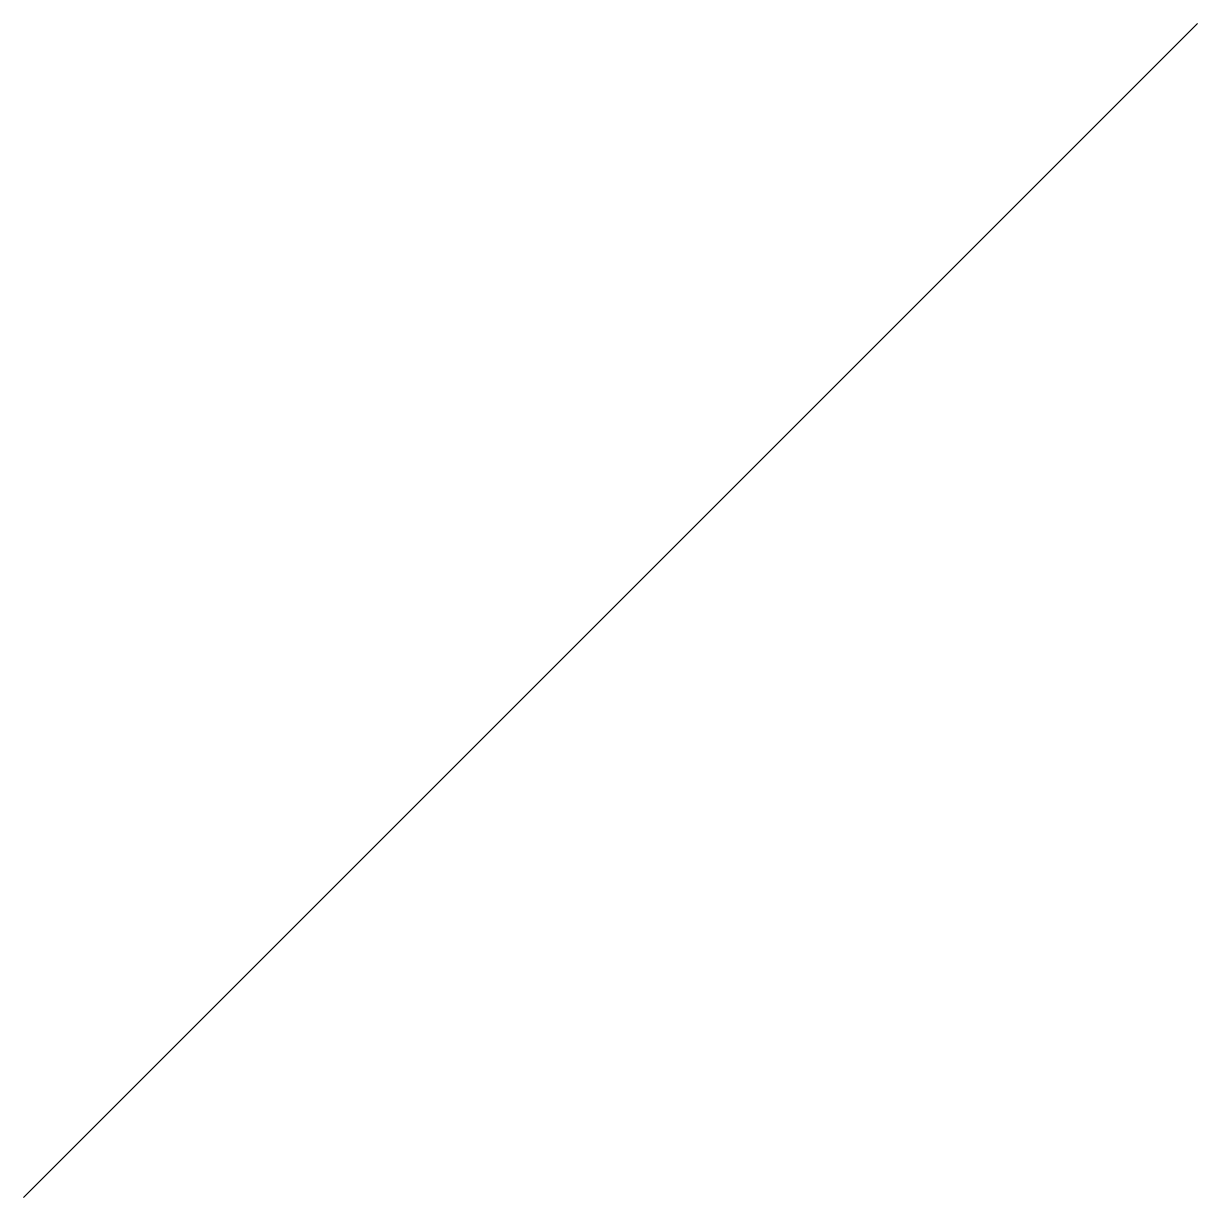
# Model space of a CAD drawing. Header units: inches. Extents: x 0 to 5, y 0 to 5.
import ezdxf

# ---------------------------------------------------------------- set-up
doc = ezdxf.new("R2010")
doc.units = ezdxf.units.IN
doc.header["$MEASUREMENT"] = 0

msp = doc.modelspace()

# ---------------------------------------------------------------- linework, layer by layer
at = {"color": 82, "true_color": 0x34c918}
msp.add_line((0, 0), (5, 5), dxfattribs=at)

doc.saveas('drawing.dxf')
